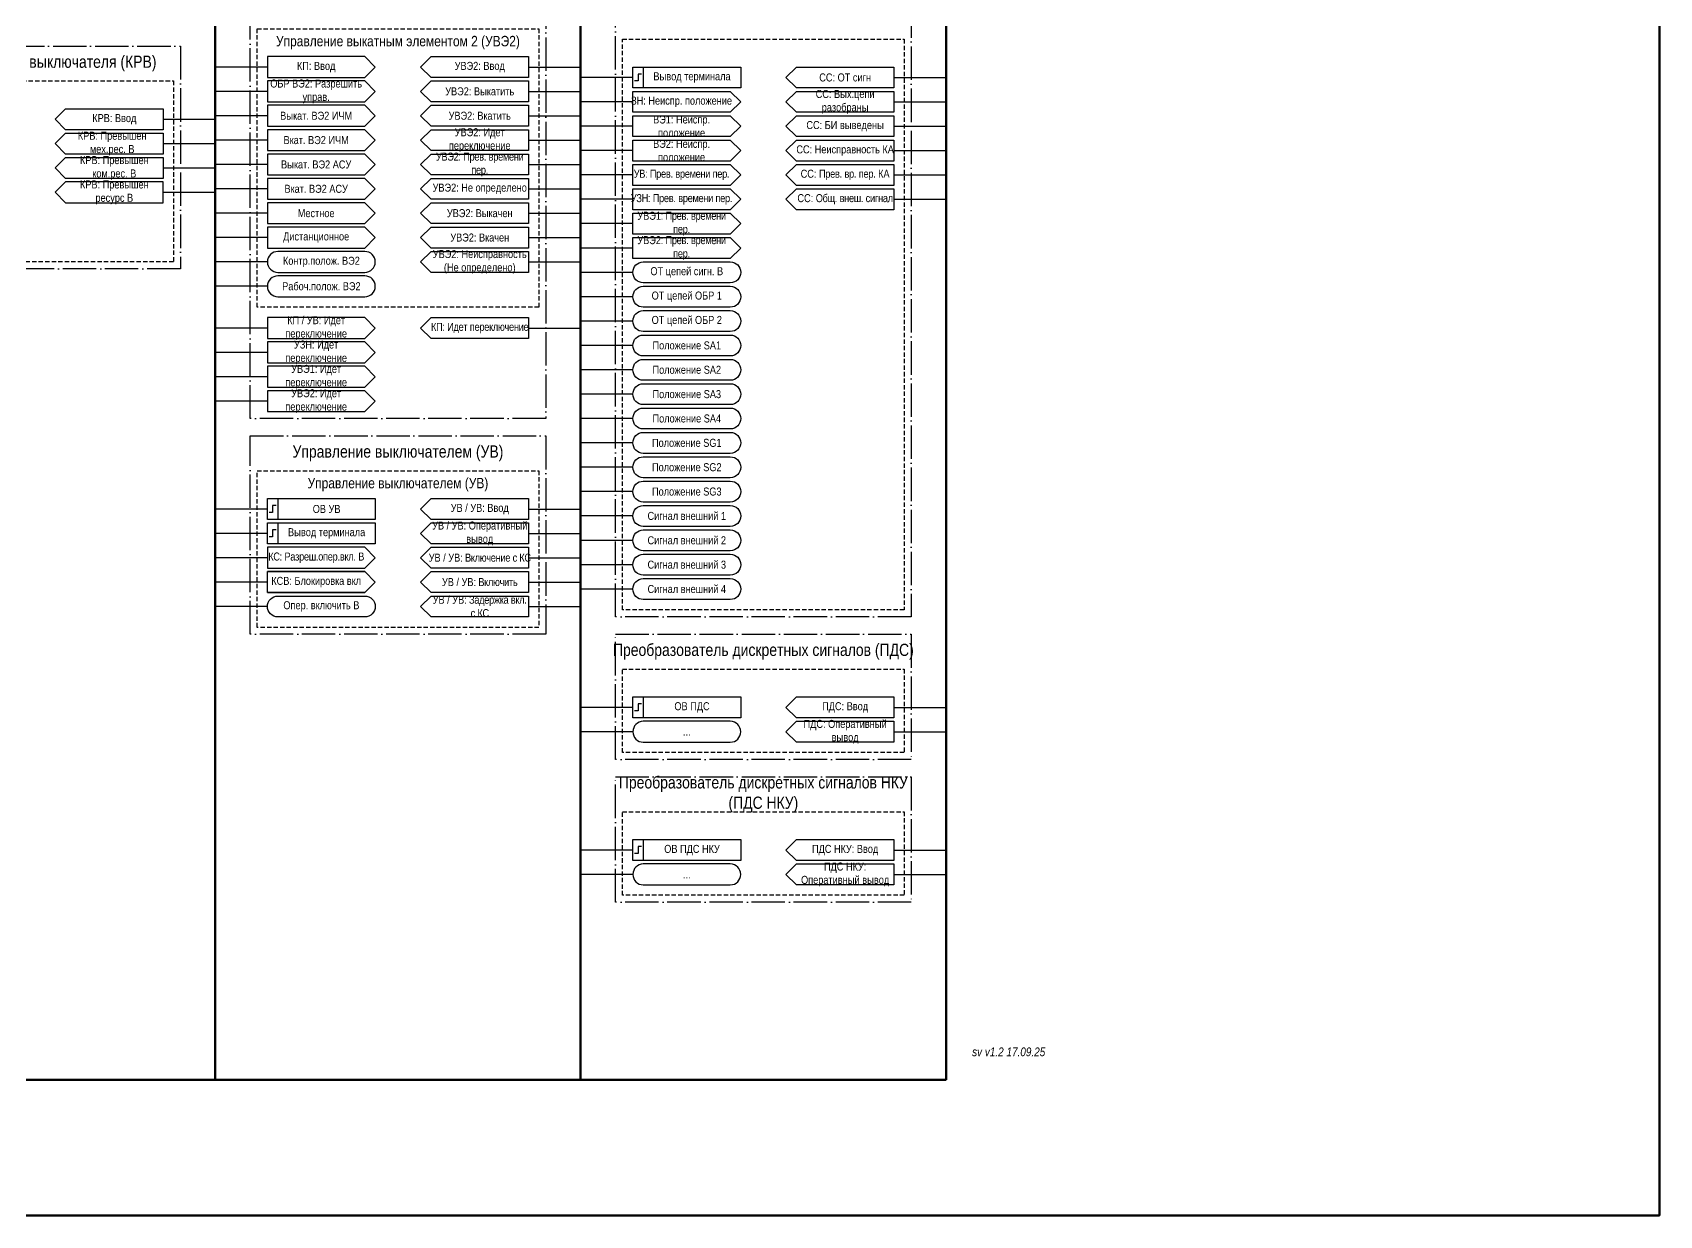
# Model space of a CAD drawing. Header units: millimetres. Extents: x 0 to 1150, y 0 to 1104.
# Drawn here: x 682.5 to 1150, y 0 to 339.9 of the extents above; entities that cross this region are included whole.
import ezdxf

# ---------------------------------------------------------------- set-up
doc = ezdxf.new("R2010")
doc.units = ezdxf.units.MM
doc.linetypes.add('ACAD_ISO04W100', pattern=[30, 24, -3, 0, -3])
doc.linetypes.add('штриховая2', pattern=[0.375, 0.25, -0.125])
doc.layers.add('TEXT', color=7, linetype='Continuous', lineweight=25)
doc.styles.add('2.5_Gost_RD', font='ARIALN.TTF', dxfattribs={"height": 2.5})
doc.styles.add('3.5_Gost_RD', font='ARIALN.TTF', dxfattribs={"height": 3.5})

msp = doc.modelspace()

# ---------------------------------------------------------------- linework, layer by layer
at = {"lineweight": 100, "ltscale": 100}
for p, q in [((735, 1009), (735, 39)), ((840, 1009), (840, 39)), ((945, 1009), (945, 39)), ((210, 39), (945, 39))]:
    msp.add_line(p, q, dxfattribs=at)
at = {"ltscale": 100}
for p, q in [((750, 330), (735, 330)), ((825, 330), (840, 330)), ((750, 323), (735, 323)), ((825, 323), (840, 323)), ((855, 327), (840, 327)), ((855, 327), (840, 327)), ((930, 327), (945, 327)), ((930, 327), (945, 327)), ((855, 320), (840, 320)), ((855, 320), (840, 320)), ((930, 320), (945, 320)), ((930, 320), (945, 320)), ((720, 315), (735, 315)), ((750, 316), (735, 316)), ((825, 316), (840, 316)), ((750, 309), (735, 309)), ((825, 309), (840, 309)), ((855, 313), (840, 313)), ((855, 313), (840, 313)), ((930, 313), (945, 313)), ((930, 313), (945, 313)), ((720, 308), (735, 308)), ((825, 306), (797, 306)), ((855, 306), (840, 306)), ((855, 306), (840, 306)), ((930, 306), (945, 306)), ((930, 306), (945, 306)), ((720, 301), (735, 301)), ((750, 302), (735, 302)), ((825, 302), (840, 302)), ((750, 295), (735, 295)), ((825, 299), (797, 299)), ((825, 295), (840, 295)), ((855, 299), (840, 299)), ((855, 299), (840, 299)), ((930, 299), (945, 299)), ((930, 299), (945, 299)), ((720, 294), (735, 294)), ((825, 292), (797, 292)), ((855, 292), (840, 292)), ((855, 292), (840, 292)), ((930, 292), (945, 292)), ((750, 288), (735, 288)), ((825, 288), (840, 288)), ((750, 281), (735, 281)), ((825, 285), (797, 285)), ((825, 281), (840, 281)), ((855, 285), (840, 285)), ((855, 285), (840, 285)), ((825, 278), (797, 278)), ((855, 278), (840, 278)), ((855, 278), (840, 278)), ((750, 274), (735, 274)), ((825, 274), (840, 274)), ((750, 267), (735, 267)), ((825, 271), (797, 271)), ((855, 271), (840, 271)), ((855, 271), (840, 271)), ((855, 264), (840, 264)), ((855, 264), (840, 264)), ((750, 255), (735, 255)), ((825, 255), (840, 255)), ((855, 257), (840, 257)), ((855, 257), (840, 257)), ((750, 248), (735, 248)), ((855, 250), (840, 250)), ((855, 250), (840, 250)), ((750, 241), (735, 241)), ((855, 243), (840, 243)), ((855, 243), (840, 243)), ((750, 234), (735, 234)), ((855, 236), (840, 236)), ((855, 236), (840, 236)), ((855, 229), (840, 229)), ((855, 229), (840, 229)), ((855, 222), (840, 222)), ((855, 222), (840, 222)), ((855, 215), (840, 215)), ((855, 215), (840, 215)), ((855, 208), (840, 208)), ((855, 208), (840, 208)), ((750, 203), (735, 203)), ((825, 203), (840, 203)), ((855, 201), (840, 201)), ((855, 201), (840, 201)), ((750, 196), (735, 196)), ((825, 196), (840, 196)), ((855, 194), (840, 194)), ((855, 194), (840, 194)), ((750, 189), (735, 189)), ((825, 189), (840, 189)), ((855, 187), (840, 187)), ((855, 187), (840, 187)), ((750, 182), (735, 182)), ((825, 182), (840, 182)), ((855, 180), (840, 180)), ((855, 180), (840, 180)), ((750, 175), (735, 175)), ((825, 175), (840, 175)), ((855, 146), (840, 146)), ((930, 146), (945, 146)), ((855, 139), (840, 139)), ((930, 139), (945, 139)), ((855, 105), (840, 105)), ((930, 105), (945, 105)), ((855, 98), (840, 98)), ((930, 98), (945, 98))]:
    msp.add_line(p, q, dxfattribs=at)
at = {"color": 2, "ltscale": 100}
msp.add_line((930, 292), (945, 292), dxfattribs=at)
at = {"color": 3, "lineweight": 60, "ltscale": 100}
msp.add_lwpolyline([(0, 1061), (1150, 1061), (1150, 0), (0, 0)], close=True, dxfattribs=at)
at = {"color": 251, "linetype": 'ACAD_ISO04W100', "lineweight": 30, "ltscale": 0.4, "true_color": 0x58595b}
for points in [[(745, 1004), (830, 1004), (830, 229), (745, 229)], [(850, 348), (935, 348), (935, 172), (850, 172)], [(850, 348), (935, 348), (935, 172), (850, 172)], [(640, 336), (725, 336), (725, 272), (640, 272)], [(745, 224), (830, 224), (830, 167), (745, 167)]]:
    msp.add_lwpolyline(points, close=True, dxfattribs=at)
at = {"linetype": 'штриховая2', "ltscale": 5}
for points in [[(747, 341), (828, 341), (828, 261), (747, 261)], [(852, 338), (933, 338), (933, 174), (852, 174)], [(852, 338), (933, 338), (933, 174), (852, 174)], [(642, 326), (723, 326), (723, 274), (642, 274)], [(747, 214), (828, 214), (828, 169), (747, 169)], [(852, 157), (933, 157), (933, 133), (852, 133)], [(852, 116), (933, 116), (933, 92), (852, 92)]]:
    msp.add_lwpolyline(points, close=True, dxfattribs=at)
at = {"ltscale": 100}
for points in [[(794, 330), (797, 333), (825, 333), (825, 327), (797, 327), (794, 330)], [(899, 327), (902, 330), (930, 330), (930, 324), (902, 324), (899, 327)], [(899, 327), (902, 330), (930, 330), (930, 324), (902, 324), (899, 327)], [(794, 323), (797, 326), (825, 326), (825, 320), (797, 320), (794, 323)], [(855, 323), (883, 323), (886, 320), (883, 317), (855, 317), (855, 323)], [(855, 323), (883, 323), (886, 320), (883, 317), (855, 317), (855, 323)], [(899, 320), (902, 323), (930, 323), (930, 317), (902, 317), (899, 320)], [(899, 320), (902, 323), (930, 323), (930, 317), (902, 317), (899, 320)], [(794, 316), (797, 319), (825, 319), (825, 313), (797, 313), (794, 316)], [(855, 316), (883, 316), (886, 313), (883, 310), (855, 310), (855, 316)], [(855, 316), (883, 316), (886, 313), (883, 310), (855, 310), (855, 316)], [(899, 313), (902, 316), (930, 316), (930, 310), (902, 310), (899, 313)], [(899, 313), (902, 316), (930, 316), (930, 310), (902, 310), (899, 313)], [(794, 309), (797, 312), (825, 312), (825, 306), (797, 306), (794, 309)], [(855, 309), (883, 309), (886, 306), (883, 303), (855, 303), (855, 309)], [(855, 309), (883, 309), (886, 306), (883, 303), (855, 303), (855, 309)], [(899, 306), (902, 309), (930, 309), (930, 303), (902, 303), (899, 306)], [(899, 306), (902, 309), (930, 309), (930, 303), (902, 303), (899, 306)], [(794, 302), (797, 305), (825, 305), (825, 299), (797, 299), (794, 302)], [(855, 302), (883, 302), (886, 299), (883, 296), (855, 296), (855, 302)], [(855, 302), (883, 302), (886, 299), (883, 296), (855, 296), (855, 302)], [(899, 299), (902, 302), (930, 302), (930, 296), (902, 296), (899, 299)], [(899, 299), (902, 302), (930, 302), (930, 296), (902, 296), (899, 299)], [(794, 295), (797, 298), (825, 298), (825, 292), (797, 292), (794, 295)], [(855, 295), (883, 295), (886, 292), (883, 289), (855, 289), (855, 295)], [(855, 295), (883, 295), (886, 292), (883, 289), (855, 289), (855, 295)], [(899, 292), (902, 295), (930, 295), (930, 289), (902, 289), (899, 292)], [(794, 288), (797, 291), (825, 291), (825, 285), (797, 285), (794, 288)], [(855, 288), (883, 288), (886, 285), (883, 282), (855, 282), (855, 288)], [(855, 288), (883, 288), (886, 285), (883, 282), (855, 282), (855, 288)], [(794, 281), (797, 284), (825, 284), (825, 278), (797, 278), (794, 281)], [(855, 281), (883, 281), (886, 278), (883, 275), (855, 275), (855, 281)], [(855, 281), (883, 281), (886, 278), (883, 275), (855, 275), (855, 281)], [(794, 274), (797, 277), (825, 277), (825, 271), (797, 271), (794, 274)], [(794, 255), (797, 258), (825, 258), (825, 252), (797, 252), (794, 255)], [(794, 189), (797, 192), (825, 192), (825, 186), (797, 186), (794, 189)], [(750, 179), (778, 179), (781, 182), (778, 185), (750, 185), (778, 185), (781, 182), (778, 179), (750, 179), (750, 185)], [(794, 182), (797, 185), (825, 185), (825, 179), (797, 179), (794, 182)], [(794, 175), (797, 178), (825, 178), (825, 172), (797, 172), (794, 175)]]:
    msp.add_lwpolyline(points, dxfattribs=at)
for points in [[(855, 330), (858, 330), (858, 324), (855, 324)], [(855, 330), (886, 330), (886, 324), (855, 324)], [(855, 330), (858, 330), (858, 324), (855, 324)], [(855, 330), (886, 330), (886, 324), (855, 324)], [(689, 315), (692, 318), (720, 318), (720, 312), (692, 312)], [(692, 305), (689, 308), (692, 311), (720, 311), (720, 305)], [(689, 301), (692, 304), (720, 304), (720, 298), (692, 298)], [(692, 291), (720, 291), (720, 297), (692, 297), (689, 294)], [(750, 258), (750, 252), (778, 252), (781, 255), (778, 258)], [(750, 206), (753, 206), (753, 200), (750, 200)], [(750, 206), (781, 206), (781, 200), (750, 200)], [(825, 206), (825, 200), (797, 200), (794, 203), (797, 206)], [(750, 199), (781, 199), (781, 193), (750, 193)], [(750, 199), (753, 199), (753, 193), (750, 193)], [(825, 199), (825, 193), (797, 193), (794, 196), (797, 199)], [(750, 192), (750, 186), (778, 186), (781, 189), (778, 192)], [(855, 149), (858, 149), (858, 143), (855, 143)], [(855, 149), (886, 149), (886, 143), (855, 143)], [(930, 149), (930, 143), (902, 143), (899, 146), (902, 149)], [(930, 142), (930, 136), (902, 136), (899, 139), (902, 142)], [(855, 108), (858, 108), (858, 102), (855, 102)], [(855, 108), (886, 108), (886, 102), (855, 102)], [(930, 108), (930, 102), (902, 102), (899, 105), (902, 108)], [(930, 101), (930, 95), (902, 95), (899, 98), (902, 101)]]:
    msp.add_lwpolyline(points, close=True, dxfattribs=at)
at = {"lineweight": 30, "ltscale": 100}
for points in [[(857.5, 328), (856.5, 328), (856.5, 326), (855.5, 326)], [(857.5, 328), (856.5, 328), (856.5, 326), (855.5, 326)], [(752.5, 204), (751.5, 204), (751.5, 202), (750.5, 202)], [(752.5, 197), (751.5, 197), (751.5, 195), (750.5, 195)], [(857.5, 147), (856.5, 147), (856.5, 145), (855.5, 145)], [(857.5, 106), (856.5, 106), (856.5, 104), (855.5, 104)]]:
    msp.add_lwpolyline(points, dxfattribs=at)
at = {"ltscale": 100}
for points in [[(753, 271), (778, 271, 1), (778, 277), (753, 277, 1)], [(858, 268, -1), (858, 274), (883, 274, -1), (883, 268)], [(858, 268, -1), (858, 274), (883, 274, -1), (883, 268)], [(753, 264), (778, 264, 1), (778, 270), (753, 270, 1)], [(858, 261, -1), (858, 267), (883, 267, -1), (883, 261)], [(858, 261, -1), (858, 267), (883, 267, -1), (883, 261)], [(858, 254, -1), (858, 260), (883, 260, -1), (883, 254)], [(858, 254, -1), (858, 260), (883, 260, -1), (883, 254)], [(858, 247, -1), (858, 253), (883, 253, -1), (883, 247)], [(858, 247, -1), (858, 253), (883, 253, -1), (883, 247)], [(858, 240, -1), (858, 246), (883, 246, -1), (883, 240)], [(858, 240, -1), (858, 246), (883, 246, -1), (883, 240)], [(858, 233, -1), (858, 239), (883, 239, -1), (883, 233)], [(858, 233, -1), (858, 239), (883, 239, -1), (883, 233)], [(858, 226, -1), (858, 232), (883, 232, -1), (883, 226)], [(858, 226, -1), (858, 232), (883, 232, -1), (883, 226)], [(858, 219, -1), (858, 225), (883, 225, -1), (883, 219)], [(858, 219, -1), (858, 225), (883, 225, -1), (883, 219)], [(858, 212, -1), (858, 218), (883, 218, -1), (883, 212)], [(858, 212, -1), (858, 218), (883, 218, -1), (883, 212)], [(858, 205, -1), (858, 211), (883, 211, -1), (883, 205)], [(858, 205, -1), (858, 211), (883, 211, -1), (883, 205)], [(858, 198, -1), (858, 204), (883, 204, -1), (883, 198)], [(858, 198, -1), (858, 204), (883, 204, -1), (883, 198)], [(858, 191, -1), (858, 197), (883, 197, -1), (883, 191)], [(858, 191, -1), (858, 197), (883, 197, -1), (883, 191)], [(858, 184, -1), (858, 190), (883, 190, -1), (883, 184)], [(858, 184, -1), (858, 190), (883, 190, -1), (883, 184)], [(858, 177, -1), (858, 183), (883, 183, -1), (883, 177)], [(858, 177, -1), (858, 183), (883, 183, -1), (883, 177)], [(753, 172, -1), (753, 178), (778, 178, -1), (778, 172)], [(858, 136), (883, 136, 1), (883, 142), (858, 142, 1)], [(858, 95), (883, 95, 1), (883, 101), (858, 101, 1)]]:
    msp.add_lwpolyline(points, format="xyb", close=True, dxfattribs=at)
at = {"linetype": 'ACAD_ISO04W100', "lineweight": 30, "ltscale": 0.4}
for points in [[(850, 167), (935, 167), (935, 131), (850, 131)], [(850, 126), (935, 126), (935, 90), (850, 90)]]:
    msp.add_lwpolyline(points, close=True, dxfattribs=at)
at = {"layer": 'TEXT', "ltscale": 100}
for points in [[(750, 333), (750, 327), (778, 327), (781, 330), (778, 333)], [(750, 326), (750, 320), (778, 320), (781, 323), (778, 326)], [(750, 319), (750, 313), (778, 313), (781, 316), (778, 319)], [(750, 312), (750, 306), (778, 306), (781, 309), (778, 312)], [(750, 305), (750, 299), (778, 299), (781, 302), (778, 305)], [(750, 298), (750, 292), (778, 292), (781, 295), (778, 298)], [(750, 291), (750, 285), (778, 285), (781, 288), (778, 291)], [(750, 284), (750, 278), (778, 278), (781, 281), (778, 284)], [(750, 251), (750, 245), (778, 245), (781, 248), (778, 251)], [(750, 244), (750, 238), (778, 238), (781, 241), (778, 244)], [(750, 237), (750, 231), (778, 231), (781, 234), (778, 237)]]:
    msp.add_lwpolyline(points, close=True, dxfattribs=at)

# ---------------------------------------------------------------- texts
at = {"color": 30, "ltscale": 100, "attachment_point": 5, "style": '3.5_Gost_RD'}
for s, insert, char_height, width in [('Управление выкатным элементом 2 (УВЭ2)', (787.5, 337), 3, 81), ('\\pt108.5;Контроль ресурса выключателя (КРВ)', (682.5, 331), 3.5, 85), ('Управление выключателем (УВ)', (787.5, 219), 3.5, 85), ('Управление выключателем (УВ)', (787.5, 210), 3, 81)]:
    msp.add_mtext(s, dxfattribs=dict(at, insert=insert, char_height=char_height, width=width))
at = {"ltscale": 100, "attachment_point": 5}
for s, insert, char_height, width, style in [('УВЭ2: Ввод', (811, 330), 2.3, 28, '2.5_Gost_RD'), ('СС: ОТ сигн', (916, 327), 2.3, 28, '2.5_Gost_RD'), ('СС: ОТ сигн', (916, 327), 2.3, 28, '2.5_Gost_RD'), ('УВЭ2: Выкатить', (811, 323), 2.3, 28, '2.5_Gost_RD'), ('СС: Вых.цепи разобраны', (916, 320), 2.3, 28, '2.5_Gost_RD'), ('СС: Вых.цепи разобраны', (916, 320), 2.3, 28, '2.5_Gost_RD'), ('КРВ: Ввод', (706, 315), 2.3, 28, '2.5_Gost_RD'), ('УВЭ2: Вкатить', (811, 316), 2.3, 28, '2.5_Gost_RD'), ('СС: БИ выведены', (916, 313), 2.3, 28, '2.5_Gost_RD'), ('СС: БИ выведены', (916, 313), 2.3, 28, '2.5_Gost_RD'), ('КРВ: Превышен мех.рес. В', (705.39, 308), 2.3, 29.22, '2.5_Gost_RD'), ('УВЭ2: Идет переключение', (811, 309), 2.3, 28, '2.5_Gost_RD'), ('КРВ: Превышен ком.рес. В', (706, 301), 2.3, 28, '2.5_Gost_RD'), ('{\\T0.95;УВЭ2: Прев. времени пер.}', (811, 302), 2.3, 28, '2.5_Gost_RD'), ('СС: Неисправность КА', (916, 306), 2.3, 28, '2.5_Gost_RD'), ('СС: Неисправность КА', (916, 306), 2.3, 28, '2.5_Gost_RD'), ('СС: {\\T0.95;Прев. вр. пер.} КА', (916, 299), 2.3, 28, '2.5_Gost_RD'), ('СС: {\\T0.95;Прев. вр. пер.} КА', (916, 299), 2.3, 28, '2.5_Gost_RD'), ('КРВ: Превышен ресурс В', (706, 294), 2.3, 28, '2.5_Gost_RD'), ('УВЭ2: Не определено', (811, 295), 2.3, 28, '2.5_Gost_RD'), ('СС: {\\T0.95;Общ. внеш. сигнал}', (916, 292), 2.3, 28, '2.5_Gost_RD'), ('УВЭ2: Выкачен', (811, 288), 2.3, 28, '2.5_Gost_RD'), ('УВЭ2: Вкачен', (811, 281), 2.3, 28, '2.5_Gost_RD'), ('УВЭ2: Неисправность (Не определено)', (811, 274), 2.3, 28, '2.5_Gost_RD'), ('\\pt11.5;ОТ цепей сигн. В', (870.5, 271), 2.3, 31, '2.5_Gost_RD'), ('\\pt11.5;ОТ цепей сигн. В', (870.5, 271), 2.3, 31, '2.5_Gost_RD'), ('ОТ цепей ОБР 1', (870.5, 264), 2.3, 31, '2.5_Gost_RD'), ('ОТ цепей ОБР 1', (870.5, 264), 2.3, 31, '2.5_Gost_RD'), ('КП / УВ: Идет переключение', (764, 255), 2.3, 28, '2.5_Gost_RD'), ('ОТ цепей ОБР 2', (870.5, 257), 2.3, 31, '2.5_Gost_RD'), ('ОТ цепей ОБР 2', (870.5, 257), 2.3, 31, '2.5_Gost_RD'), ('Положение SA1', (870.5, 250), 2.3, 31, '2.5_Gost_RD'), ('Положение SA1', (870.5, 250), 2.3, 31, '2.5_Gost_RD'), ('Положение SA2', (870.5, 243), 2.3, 31, '2.5_Gost_RD'), ('Положение SA2', (870.5, 243), 2.3, 31, '2.5_Gost_RD'), ('Положение SA3', (870.5, 236), 2.3, 31, '2.5_Gost_RD'), ('Положение SA3', (870.5, 236), 2.3, 31, '2.5_Gost_RD'), ('Положение SA4', (870.5, 229), 2.3, 31, '2.5_Gost_RD'), ('Положение SA4', (870.5, 229), 2.3, 31, '2.5_Gost_RD'), ('Положение SG1', (870.5, 222), 2.3, 31, '2.5_Gost_RD'), ('Положение SG1', (870.5, 222), 2.3, 31, '2.5_Gost_RD'), ('\\pt23;Положение SG2', (870.5, 215), 2.3, 31, '2.5_Gost_RD'), ('\\pt23;Положение SG2', (870.5, 215), 2.3, 31, '2.5_Gost_RD'), ('Положение SG3', (870.5, 208), 2.3, 31, '2.5_Gost_RD'), ('Положение SG3', (870.5, 208), 2.3, 31, '2.5_Gost_RD'), ('УВ / УВ: Ввод', (811, 203), 2.3, 28, '2.5_Gost_RD'), ('Сигнал внешний 1', (870.5, 201), 2.3, 31, '2.5_Gost_RD'), ('Сигнал внешний 1', (870.5, 201), 2.3, 31, '2.5_Gost_RD'), ('УВ / УВ: Оперативный вывод', (811, 196), 2.3, 28, '2.5_Gost_RD'), ('Сигнал внешний 2', (870.5, 194), 2.3, 31, '2.5_Gost_RD'), ('Сигнал внешний 2', (870.5, 194), 2.3, 31, '2.5_Gost_RD'), ('{\\T0.95;КС: Разреш.опер.вкл. В}', (764, 189), 2.3, 28, '2.5_Gost_RD'), ('Сигнал внешний 3', (870.5, 187), 2.3, 31, '2.5_Gost_RD'), ('Сигнал внешний 3', (870.5, 187), 2.3, 31, '2.5_Gost_RD'), ('Сигнал внешний 4', (870.5, 180), 2.3, 31, '2.5_Gost_RD'), ('Сигнал внешний 4', (870.5, 180), 2.3, 31, '2.5_Gost_RD'), ('Опер. включить В', (765.5, 175), 2.3, 31, '2.5_Gost_RD'), ('Преобразователь дискретных сигналов (ПДС)', (892.5, 162), 3.5, 85, '3.5_Gost_RD'), ('ПДС: Ввод', (916, 146), 2.3, 28, '2.5_Gost_RD'), ('ПДС: Оперативный вывод', (916, 139), 2.3, 28, '2.5_Gost_RD'), ('Преобразователь дискретных сигналов НКУ (ПДС НКУ)', (892.5, 121), 3.5, 85, '3.5_Gost_RD'), ('ПДС НКУ: Ввод', (916, 105), 2.3, 28, '2.5_Gost_RD'), ('ПДС НКУ: Оперативный вывод', (916, 98), 2.3, 28, '2.5_Gost_RD'), ('...', (870.5, 98), 2.3, 31, '2.5_Gost_RD')]:
    msp.add_mtext(s, dxfattribs=dict(at, insert=insert, char_height=char_height, width=width, style=style))
at = {"layer": 'TEXT', "ltscale": 100, "attachment_point": 5}
for s, insert, char_height, width, style in [('КП: Ввод', (764, 330), 2.3, 28, '2.5_Gost_RD'), ('Вывод терминала', (872, 327), 2.3, 28, '2.5_Gost_RD'), ('Вывод терминала', (872, 327), 2.3, 28, '2.5_Gost_RD'), ('ОБР ВЭ2: Разрешить управ.', (764, 323), 2.3, 28, '2.5_Gost_RD'), ('ЗН: Неиспр. положение', (869, 320), 2.3, 28, '2.5_Gost_RD'), ('ЗН: Неиспр. положение', (869, 320), 2.3, 28, '2.5_Gost_RD'), ('Выкат. ВЭ2 ИЧМ', (764, 316), 2.3, 28, '2.5_Gost_RD'), ('ВЭ1: Неиспр. положение', (869, 313), 2.3, 28, '2.5_Gost_RD'), ('ВЭ1: Неиспр. положение', (869, 313), 2.3, 28, '2.5_Gost_RD'), ('Вкат. ВЭ2 ИЧМ', (764, 309), 2.3, 28, '2.5_Gost_RD'), ('ВЭ2: Неиспр. положение', (869, 306), 2.3, 28, '2.5_Gost_RD'), ('ВЭ2: Неиспр. положение', (869, 306), 2.3, 28, '2.5_Gost_RD'), ('Выкат. ВЭ2 АСУ', (764, 302), 2.3, 28, '2.5_Gost_RD'), ('{\\T0.95;УВ: Прев. времени пер.}', (869, 299), 2.3, 28, '2.5_Gost_RD'), ('{\\T0.95;УВ: Прев. времени пер.}', (869, 299), 2.3, 28, '2.5_Gost_RD'), ('Вкат. ВЭ2 АСУ', (764, 295), 2.3, 28, '2.5_Gost_RD'), ('{\\T0.95;УЗН: Прев. времени пер.}', (869, 292), 2.3, 28, '2.5_Gost_RD'), ('{\\T0.95;УЗН: Прев. времени пер.}', (869, 292), 2.3, 28, '2.5_Gost_RD'), ('Местное', (764, 288), 2.3, 28, '2.5_Gost_RD'), ('УВЭ{\\T0.95;1: Прев. времени пер.}', (869, 285), 2.3, 28, '2.5_Gost_RD'), ('УВЭ{\\T0.95;1: Прев. времени пер.}', (869, 285), 2.3, 28, '2.5_Gost_RD'), ('Дистанционное', (764, 281), 2.3, 28, '2.5_Gost_RD'), ('УВЭ{\\T0.95;2: Прев. времени пер.}', (869, 278), 2.3, 28, '2.5_Gost_RD'), ('УВЭ{\\T0.95;2: Прев. времени пер.}', (869, 278), 2.3, 28, '2.5_Gost_RD'), ('Контр.полож. ВЭ2', (765.5, 274), 2.3, 31, '2.5_Gost_RD'), ('\\pt18.4;Рабоч.полож. ВЭ2', (765.5, 267), 2.3, 31, '2.5_Gost_RD'), ('{\\T0.95;КП: Идет переключение}', (811, 255), 2.3, 28, '2.5_Gost_RD'), ('УЗН: Идет переключение', (764, 248), 2.3, 28, '2.5_Gost_RD'), ('УВЭ1: Идет переключение', (764, 241), 2.3, 28, '2.5_Gost_RD'), ('УВЭ2: Идет переключение', (764, 234), 2.3, 28, '2.5_Gost_RD'), ('УВ / УВ{\\T0.95;: Включить}', (811, 182), 2.3, 28, '2.5_Gost_RD'), ('УВ / УВ{\\T0.95;: Задержка вкл. с КС}', (811, 175), 2.3, 28, '2.5_Gost_RD'), ('ОВ ПДС', (872, 146), 2.3, 28, '2.5_Gost_RD'), ('...', (870.5, 139), 2.3, 31, '2.5_Gost_RD'), ('ОВ ПДС НКУ', (872, 105), 2.3, 28, '2.5_Gost_RD'), ('{\\fArial Narrow|b0|i1|c204|p34;sv v1.2 17.09.25}', (963, 47), 2.5, 42, '3.5_Gost_RD')]:
    msp.add_mtext(s, dxfattribs=dict(at, insert=insert, char_height=char_height, width=width, style=style))
at = {"layer": 'TEXT', "color": 0, "ltscale": 100, "char_height": 2.3, "width": 28, "attachment_point": 5, "style": '2.5_Gost_RD'}
for s, insert in [('{\\C256;ОВ УВ}', (767, 203)), ('{\\C256;Вывод терминала}', (767, 196)), ('{\\C256;УВ / УВ\\T0.95;: Включение с КС}', (811, 189)), ('{\\C256;КСВ: Блокировка вкл}', (764, 182))]:
    msp.add_mtext(s, dxfattribs=dict(at, insert=insert))

doc.saveas('drawing.dxf')
